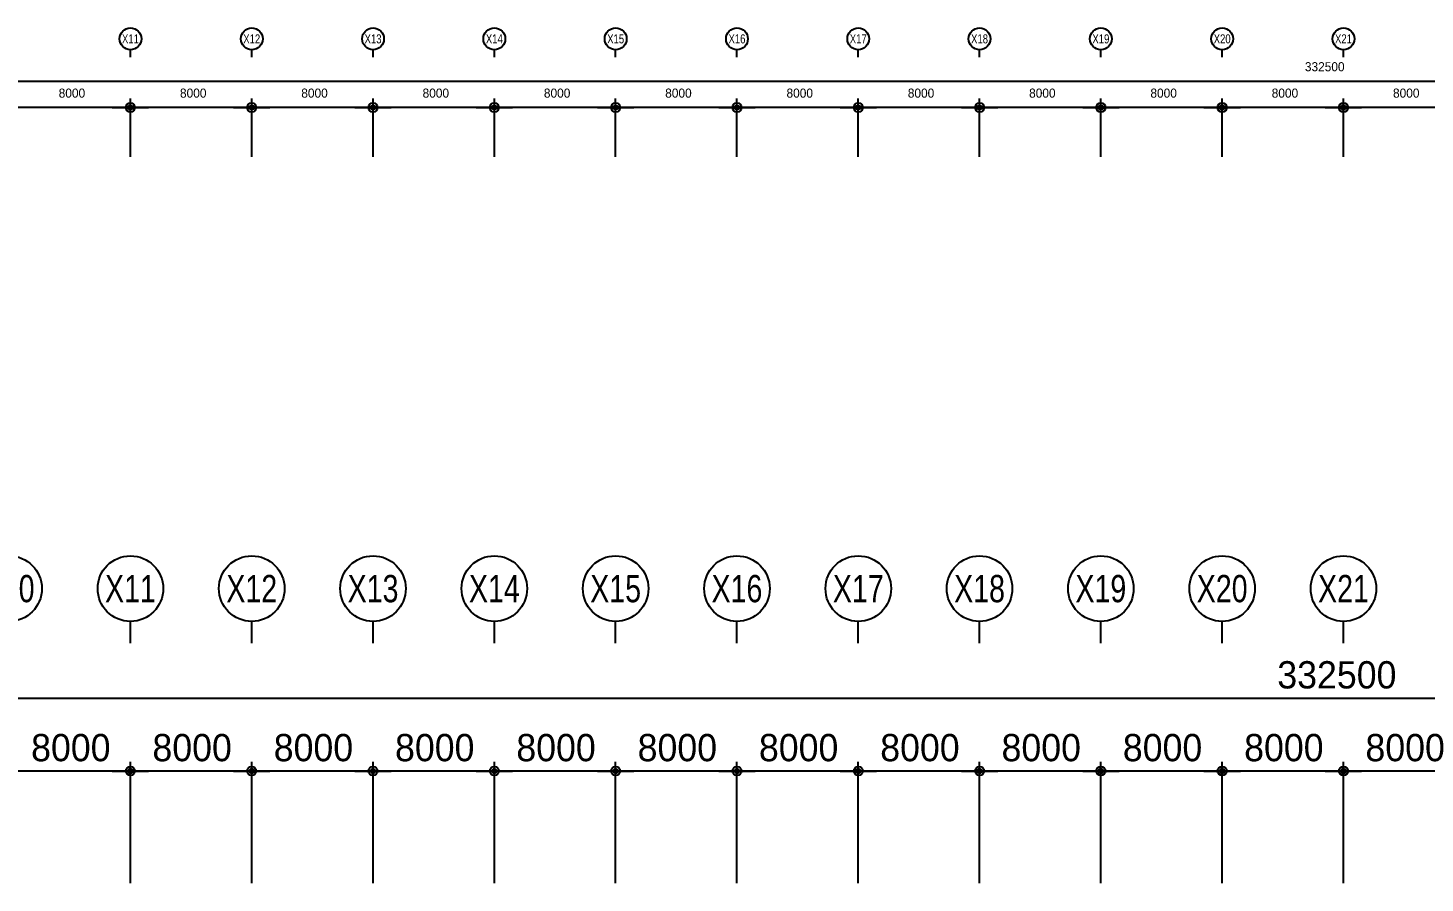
# Model space of a CAD drawing. Header units: millimetres. Extents: x -7718 to 421089, y 87466 to 341395.
# Drawn here: x 157143 to 249284, y 284993 to 341395 of the extents above; entities that cross this region are included whole.
import ezdxf
from ezdxf.enums import TextEntityAlignment as Align

# ---------------------------------------------------------------- set-up
doc = ezdxf.new("R2010")
doc.units = ezdxf.units.MM
doc.header["$LTSCALE"] = 200
doc.header["$MEASUREMENT"] = 0
doc.layers.add('e-plan', color=9, linetype='CONTINUOUS')
doc.styles.add('돋움', font='Dotum.ttf')

# ---------------------------------------------------------------- blocks, each defined once
blk = doc.blocks.new('A$C2E7106E5')
at = {"layer": 'e-plan'}
for p, q in [((86800, 54482), (86800, 54962)), ((94800, 54482), (94800, 54962)), ((102800, 54482), (102800, 54962)), ((110800, 54482), (110800, 54962)), ((118800, 54482), (118800, 54962)), ((126800, 54482), (126800, 54962)), ((134800, 54482), (134800, 54962)), ((142800, 54482), (142800, 54962)), ((150800, 54482), (150800, 54962)), ((158800, 54482), (158800, 54962)), ((166800, 54482), (166800, 54962)), ((600, 52894), (331900, 52894)), ((86800, 47899), (86800, 51754)), ((86800, 47899), (86800, 51754)), ((94800, 47899), (94800, 51754)), ((94800, 47899), (94800, 51754)), ((102800, 47899), (102800, 51754)), ((102800, 47899), (102800, 51754)), ((110800, 47899), (110800, 51754)), ((110800, 47899), (110800, 51754)), ((118800, 47899), (118800, 51754)), ((118800, 47899), (118800, 51754)), ((126800, 47899), (126800, 51754)), ((126800, 47899), (126800, 51754)), ((134800, 47899), (134800, 51754)), ((134800, 47899), (134800, 51754)), ((142800, 47899), (142800, 51754)), ((142800, 47899), (142800, 51754)), ((150800, 47899), (150800, 51754)), ((150800, 47899), (150800, 51754)), ((158800, 47899), (158800, 51754)), ((158800, 47899), (158800, 51754)), ((166800, 47899), (166800, 51754)), ((166800, 47899), (166800, 51754)), ((86200, 51154), (79400, 51154)), ((88000, 51154), (85600, 51154)), ((85600, 51154), (88000, 51154)), ((94200, 51154), (87400, 51154)), ((93600, 51154), (96000, 51154)), ((96000, 51154), (93600, 51154)), ((102200, 51154), (95400, 51154)), ((101600, 51154), (104000, 51154)), ((104000, 51154), (101600, 51154)), ((110200, 51154), (103400, 51154)), ((109600, 51154), (112000, 51154)), ((112000, 51154), (109600, 51154)), ((118200, 51154), (111400, 51154)), ((117600, 51154), (120000, 51154)), ((120000, 51154), (117600, 51154)), ((126200, 51154), (119400, 51154)), ((128000, 51154), (125600, 51154)), ((125600, 51154), (128000, 51154)), ((134200, 51154), (127400, 51154)), ((133600, 51154), (136000, 51154)), ((136000, 51154), (133600, 51154)), ((142200, 51154), (135400, 51154)), ((144000, 51154), (141600, 51154)), ((141600, 51154), (144000, 51154)), ((150200, 51154), (143400, 51154)), ((149600, 51154), (152000, 51154)), ((152000, 51154), (149600, 51154)), ((158200, 51154), (151400, 51154)), ((157600, 51154), (160000, 51154)), ((160000, 51154), (157600, 51154)), ((166200, 51154), (159400, 51154)), ((165600, 51154), (168000, 51154)), ((168000, 51154), (165600, 51154)), ((174200, 51154), (167400, 51154)), ((86800, 15822), (86800, 17262)), ((94800, 15822), (94800, 17262)), ((102800, 15822), (102800, 17262)), ((110800, 15822), (110800, 17262)), ((118800, 15822), (118800, 17262)), ((126800, 15822), (126800, 17262)), ((134800, 15822), (134800, 17262)), ((142800, 15822), (142800, 17262)), ((150800, 15822), (150800, 17262)), ((158800, 15822), (158800, 17262)), ((166800, 15822), (166800, 17262)), ((600, 12185), (331900, 12185)), ((86200, 7385), (79400, 7385)), ((88000, 7385), (85600, 7385)), ((85600, 7385), (88000, 7385)), ((86800, 0), (86800, 7985)), ((86800, 0), (86800, 7985)), ((94200, 7385), (87400, 7385)), ((93600, 7385), (96000, 7385)), ((96000, 7385), (93600, 7385)), ((94800, 0), (94800, 7985)), ((94800, 0), (94800, 7985)), ((102200, 7385), (95400, 7385)), ((101600, 7385), (104000, 7385)), ((104000, 7385), (101600, 7385)), ((102800, 0), (102800, 7985)), ((102800, 0), (102800, 7985)), ((110200, 7385), (103400, 7385)), ((109600, 7385), (112000, 7385)), ((112000, 7385), (109600, 7385)), ((110800, 0), (110800, 7985)), ((110800, 0), (110800, 7985)), ((118200, 7385), (111400, 7385)), ((117600, 7385), (120000, 7385)), ((120000, 7385), (117600, 7385)), ((118800, 0), (118800, 7985)), ((118800, 0), (118800, 7985)), ((126200, 7385), (119400, 7385)), ((128000, 7385), (125600, 7385)), ((125600, 7385), (128000, 7385)), ((126800, 0), (126800, 7985)), ((126800, 0), (126800, 7985)), ((134200, 7385), (127400, 7385)), ((133600, 7385), (136000, 7385)), ((136000, 7385), (133600, 7385)), ((134800, 0), (134800, 7985)), ((134800, 0), (134800, 7985)), ((142200, 7385), (135400, 7385)), ((144000, 7385), (141600, 7385)), ((141600, 7385), (144000, 7385)), ((142800, 0), (142800, 7985)), ((142800, 0), (142800, 7985)), ((150200, 7385), (143400, 7385)), ((149600, 7385), (152000, 7385)), ((152000, 7385), (149600, 7385)), ((150800, 0), (150800, 7985)), ((150800, 0), (150800, 7985)), ((158200, 7385), (151400, 7385)), ((157600, 7385), (160000, 7385)), ((160000, 7385), (157600, 7385)), ((158800, 0), (158800, 7985)), ((158800, 0), (158800, 7985)), ((166200, 7385), (159400, 7385)), ((165600, 7385), (168000, 7385)), ((168000, 7385), (165600, 7385)), ((166800, 0), (166800, 7985)), ((166800, 0), (166800, 7985)), ((174200, 7385), (167400, 7385))]:
    blk.add_line(p, q, dxfattribs=at)
for centre, radius in [((86800, 55682), 720), ((94800, 55682), 720), ((102800, 55682), 720), ((110800, 55682), 720), ((118800, 55682), 720), ((126800, 55682), 720), ((134800, 55682), 720), ((142800, 55682), 720), ((150800, 55682), 720), ((158800, 55682), 720), ((166800, 55682), 720), ((86800, 51154), 300), ((86800, 51154), 300), ((86800, 51154), 150), ((86800, 51154), 150), ((94800, 51154), 300), ((94800, 51154), 300), ((94800, 51154), 150), ((94800, 51154), 150), ((102800, 51154), 300), ((102800, 51154), 300), ((102800, 51154), 150), ((102800, 51154), 150), ((110800, 51154), 300), ((110800, 51154), 300), ((110800, 51154), 150), ((110800, 51154), 150), ((118800, 51154), 300), ((118800, 51154), 300), ((118800, 51154), 150), ((118800, 51154), 150), ((126800, 51154), 300), ((126800, 51154), 300), ((126800, 51154), 150), ((126800, 51154), 150), ((134800, 51154), 300), ((134800, 51154), 300), ((134800, 51154), 150), ((134800, 51154), 150), ((142800, 51154), 300), ((142800, 51154), 300), ((142800, 51154), 150), ((142800, 51154), 150), ((150800, 51154), 300), ((150800, 51154), 300), ((150800, 51154), 150), ((150800, 51154), 150), ((158800, 51154), 300), ((158800, 51154), 300), ((158800, 51154), 150), ((158800, 51154), 150), ((166800, 51154), 300), ((166800, 51154), 300), ((166800, 51154), 150), ((166800, 51154), 150), ((78800, 19422), 2160), ((86800, 19422), 2160), ((94800, 19422), 2160), ((102800, 19422), 2160), ((110800, 19422), 2160), ((118800, 19422), 2160), ((126800, 19422), 2160), ((134800, 19422), 2160), ((142800, 19422), 2160), ((150800, 19422), 2160), ((158800, 19422), 2160), ((166800, 19422), 2160), ((86800, 7385), 300), ((86800, 7385), 300), ((86800, 7385), 150), ((86800, 7385), 150), ((94800, 7385), 300), ((94800, 7385), 300), ((94800, 7385), 150), ((94800, 7385), 150), ((102800, 7385), 300), ((102800, 7385), 300), ((102800, 7385), 150), ((102800, 7385), 150), ((110800, 7385), 300), ((110800, 7385), 300), ((110800, 7385), 150), ((110800, 7385), 150), ((118800, 7385), 300), ((118800, 7385), 300), ((118800, 7385), 150), ((118800, 7385), 150), ((126800, 7385), 300), ((126800, 7385), 300), ((126800, 7385), 150), ((126800, 7385), 150), ((134800, 7385), 300), ((134800, 7385), 300), ((134800, 7385), 150), ((134800, 7385), 150), ((142800, 7385), 300), ((142800, 7385), 300), ((142800, 7385), 150), ((142800, 7385), 150), ((150800, 7385), 300), ((150800, 7385), 300), ((150800, 7385), 150), ((150800, 7385), 150), ((158800, 7385), 300), ((158800, 7385), 300), ((158800, 7385), 150), ((158800, 7385), 150), ((166800, 7385), 300), ((166800, 7385), 300), ((166800, 7385), 150), ((166800, 7385), 150)]:
    blk.add_circle(centre, radius, dxfattribs=at)
at = {"layer": 'e-plan', "style": '돋움', "width": 0.8}
for s, height, p in [('X11', 600, (86800, 55682)), ('X12', 600, (94800, 55682)), ('X13', 600, (102800, 55682)), ('X14', 600, (110800, 55682)), ('X15', 600, (118800, 55682)), ('X16', 600, (126800, 55682)), ('X17', 600, (134800, 55682)), ('X18', 600, (142800, 55682)), ('X19', 600, (150800, 55682)), ('X20', 600, (158800, 55682)), ('X21', 600, (166800, 55682)), ('X10', 1800, (78800, 19422)), ('X11', 1800, (86800, 19422)), ('X12', 1800, (94800, 19422)), ('X13', 1800, (102800, 19422)), ('X14', 1800, (110800, 19422)), ('X15', 1800, (118800, 19422)), ('X16', 1800, (126800, 19422)), ('X17', 1800, (134800, 19422)), ('X18', 1800, (142800, 19422)), ('X19', 1800, (150800, 19422)), ('X20', 1800, (158800, 19422)), ('X21', 1800, (166800, 19422))]:
    blk.add_text(s, height=height, dxfattribs=at).set_placement(p, align=Align.MIDDLE_CENTER)
at = {"layer": 'e-plan', "style": '돋움'}
for s, height, p in [('332500', 600, (164254, 53544)), ('8000', 600, (82067, 51803)), ('8000', 600, (90067, 51803)), ('8000', 600, (98067, 51803)), ('8000', 600, (106067, 51803)), ('8000', 600, (114067, 51803)), ('8000', 600, (122067, 51803)), ('8000', 600, (130067, 51803)), ('8000', 600, (138067, 51803)), ('8000', 600, (146067, 51803)), ('8000', 600, (154067, 51803)), ('8000', 600, (162067, 51803)), ('8000', 600, (170067, 51803)), ('332500', 1800, (162436, 12835)), ('8000', 1800, (80249, 8034)), ('8000', 1800, (88249, 8034)), ('8000', 1800, (96249, 8034)), ('8000', 1800, (104249, 8034)), ('8000', 1800, (112249, 8034)), ('8000', 1800, (120249, 8034)), ('8000', 1800, (128249, 8034)), ('8000', 1800, (136249, 8034)), ('8000', 1800, (144249, 8034)), ('8000', 1800, (152249, 8034)), ('8000', 1800, (160249, 8034)), ('8000', 1800, (168249, 8034))]:
    blk.add_text(s, height=height, dxfattribs=at).set_placement(p)

msp = doc.modelspace()

# ---------------------------------------------------------------- block references
at = {"layer": 'e-plan'}
msp.add_blockref('A$C2E7106E5', (77103, 284993), dxfattribs=at)

doc.saveas('drawing.dxf')
